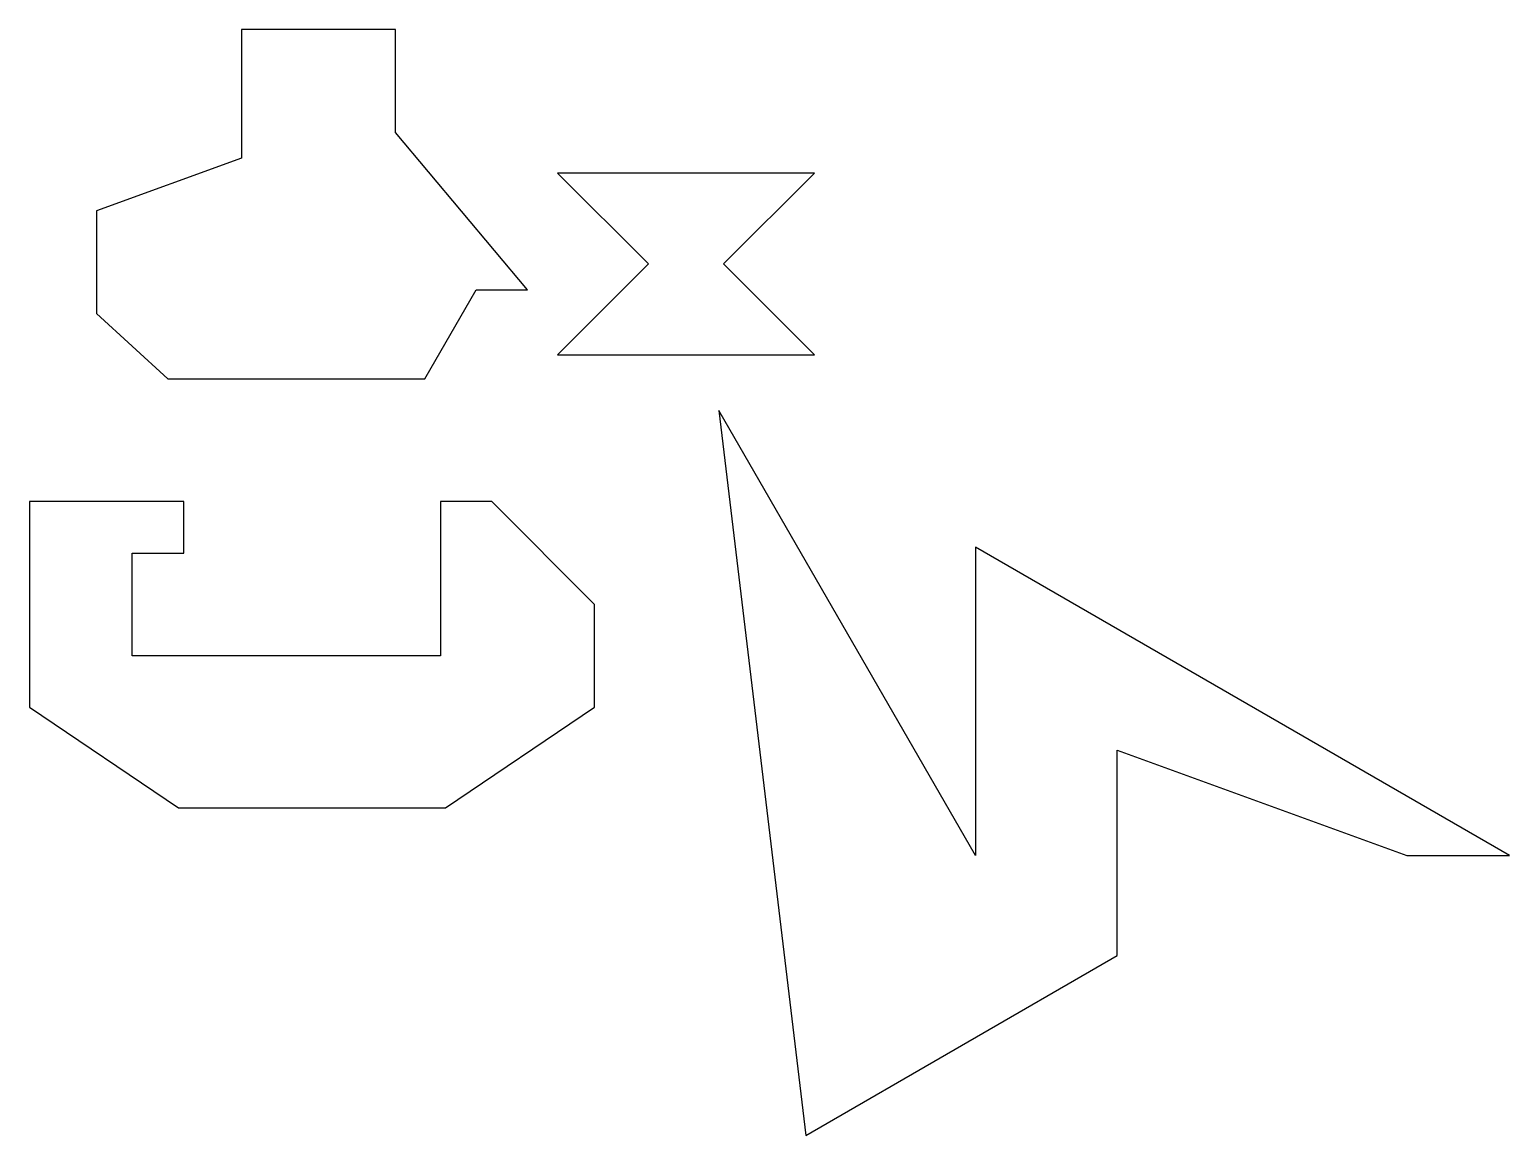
# Model space of a CAD drawing. Header units: millimetres. Extents: x -176 to 112, y -155 to 61.
import ezdxf

# ---------------------------------------------------------------- set-up
doc = ezdxf.new("R2010")
doc.units = ezdxf.units.MM

msp = doc.modelspace()

# ---------------------------------------------------------------- linework, layer by layer
for p, q in [((-105.12, 60.67), (-135.12, 60.67)), ((-135.12, 60.67), (-135.12, 35.67)), ((-105.12, 40.67), (-105.12, 60.67)), ((-79.41, 10.03), (-105.12, 40.67)), ((-135.12, 35.67), (-163.31, 25.41)), ((-23.56, 32.74), (-73.56, 32.74)), ((-73.56, 32.74), (-55.88, 15.06)), ((-41.23, 15.06), (-23.56, 32.74)), ((-163.31, 25.41), (-163.31, 5.41)), ((-55.88, 15.06), (-73.56, -2.62)), ((-23.56, -2.62), (-41.23, 15.06)), ((-99.41, -7.29), (-89.41, 10.03)), ((-89.41, 10.03), (-79.41, 10.03)), ((-163.31, 5.41), (-149.41, -7.29)), ((-73.56, -2.62), (-23.56, -2.62)), ((-149.41, -7.29), (-99.41, -7.29)), ((7.84, -100.05), (-42.16, -13.45)), ((-42.16, -13.45), (-25.24, -154.53)), ((-146.35, -31.19), (-176.35, -31.19)), ((-176.35, -31.19), (-176.35, -71.19)), ((-146.35, -41.19), (-146.35, -31.19)), ((-86.35, -31.19), (-96.35, -31.19)), ((-96.35, -31.19), (-96.35, -61.19)), ((-66.35, -51.19), (-86.35, -31.19)), ((111.76, -100.05), (7.84, -40.05)), ((7.84, -40.05), (7.84, -100.05)), ((-156.35, -61.19), (-156.35, -41.19)), ((-156.35, -41.19), (-146.35, -41.19)), ((-66.35, -71.19), (-66.35, -51.19)), ((-96.35, -61.19), (-156.35, -61.19)), ((-176.35, -71.19), (-147.33, -90.76)), ((-95.37, -90.76), (-66.35, -71.19)), ((35.38, -119.53), (35.38, -79.53)), ((35.38, -79.53), (91.76, -100.05)), ((-147.33, -90.76), (-95.37, -90.76)), ((91.76, -100.05), (111.76, -100.05)), ((-25.24, -154.53), (35.38, -119.53))]:
    msp.add_line(p, q)

doc.saveas('drawing.dxf')
